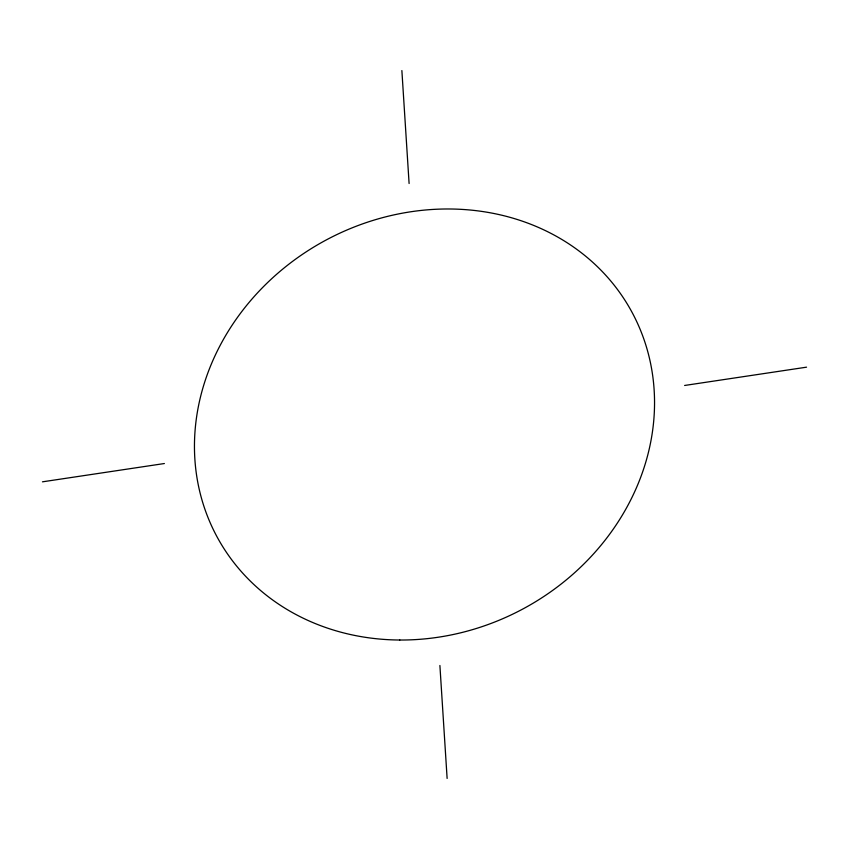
<?xml version="1.0" encoding="UTF-8"?>
<svg xmlns="http://www.w3.org/2000/svg" width="849" height="849" viewBox="0 0 849 849"><rect width="100%" height="100%" fill="white"/><g stroke="black" fill="none" stroke-linecap="round" stroke-linejoin="round"><path stroke-width="1.27" d="M42.45 481.829L164.377 463.533M684.623 385.467L806.55 367.171M401.874 70.563L409.101 183.511M439.899 665.489L447.126 778.437M399.826 640.019A235.926 209.077 -28.6 0 0 634.914 317.866A235.926 209.077 -28.6 0 0 238.76 315.616A235.926 209.077 -28.6 0 0 399.826 640.019"/></g></svg>
